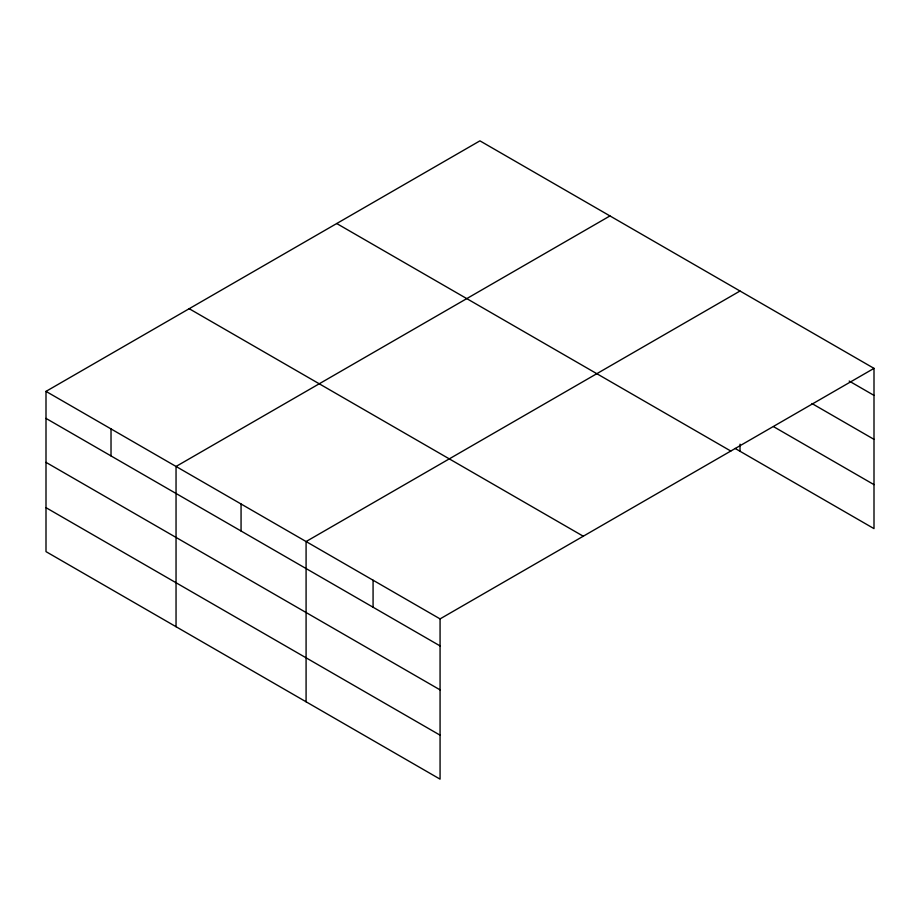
<?xml version="1.0" encoding="UTF-8"?>
<svg xmlns="http://www.w3.org/2000/svg" width="920" height="920" viewBox="0 0 920 920"><rect width="100%" height="100%" fill="white"/><g stroke="black" fill="none" stroke-linecap="round" stroke-linejoin="round"><path stroke-width="1.38" d="M46 391.379L440.07 618.895L440.07 779.148L46 551.632L46 391.379L479.929 140.852L874 368.368L874 528.62L735.115 448.431M609.971 215.935L176.042 466.463L176.042 626.704M740.013 291.019L306.084 541.547L306.084 701.787M440.07 618.895L874 368.368M849.183 381.053L874 395.381M811.969 403.535L874 439.346M773.513 426.627L874 484.644M336.731 223.537L730.802 451.041M189.198 308.706L583.268 536.222M46 418.393L440.07 645.909M46 462.357L440.07 689.873M46 507.667L440.07 735.172M740.013 444.164L740.013 451.26M373.072 580.221L373.072 607.234M241.063 503.999L241.063 531.012M111.021 428.927L111.021 455.94"/></g></svg>
